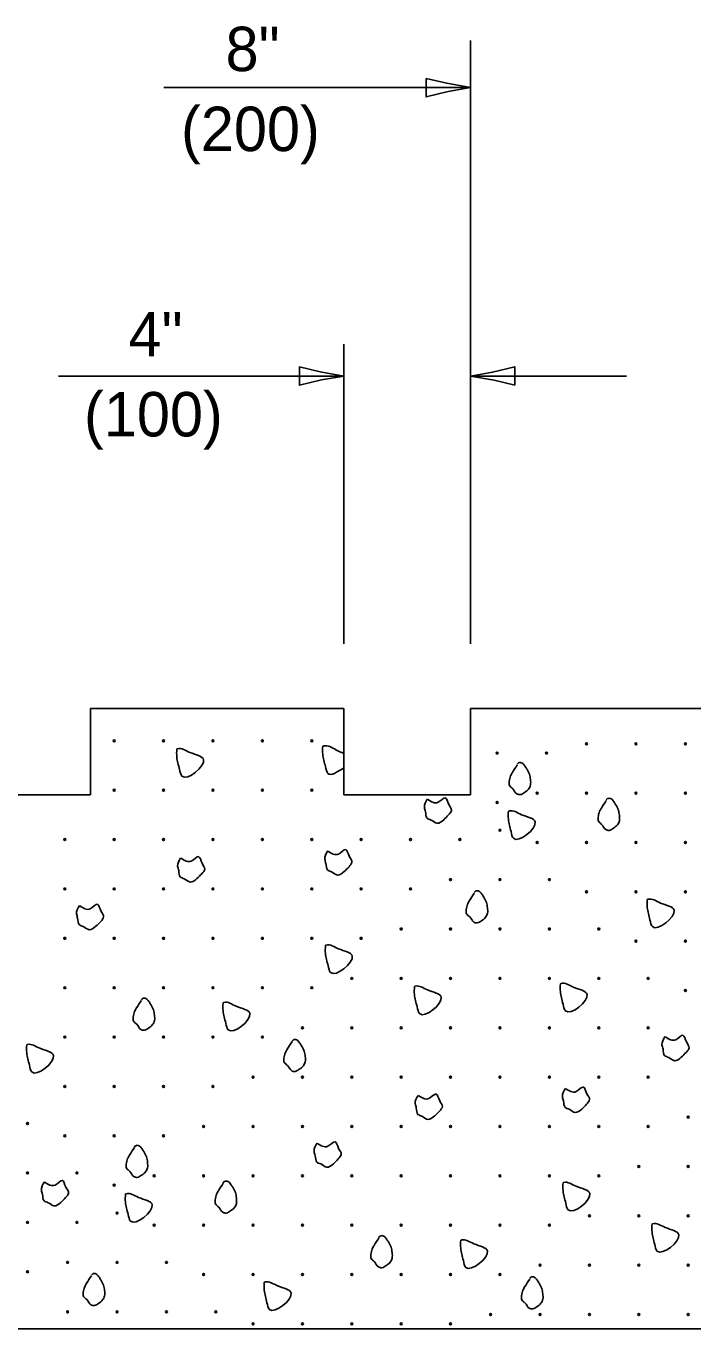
# Model space of a CAD drawing. Extents: x 2262049 to 2262679, y -3123526 to -3123123.
# Drawn here: x 2262556.1 to 2262598.3, y -3123417.3 to -3123334.9 of the extents above; entities that cross this region are included whole.
import ezdxf

# ---------------------------------------------------------------- set-up
doc = ezdxf.new("R2010")
doc.units = 0
doc.layers.add('RD_Pr_Roadway_Dimensions', color=7, linetype='Continuous')
doc.layers.add('RD_Pr_Roadway_Items', color=7, linetype='Continuous')

msp = doc.modelspace()

# ---------------------------------------------------------------- linework, layer by layer
at = {"layer": 'RD_Pr_Roadway_Dimensions'}
for p, q in [((2262584.207, -3123335.816), (2262584.207, -3123373.941)), ((2262564.842, -3123338.789), (2262584.207, -3123338.789)), ((2262576.207, -3123354.999), (2262576.207, -3123373.941)), ((2262558.173, -3123357.022), (2262576.207, -3123357.022)), ((2262584.207, -3123357.022), (2262594.072, -3123357.022))]:
    msp.add_line(p, q, dxfattribs=at)
for points in [[(2262581.409, -3123338.204), (2262581.407, -3123338.789), (2262581.407, -3123339.375), (2262582.808, -3123339.032), (2262584.207, -3123338.789), (2262582.714, -3123338.518)], [(2262573.408, -3123356.436), (2262573.407, -3123357.022), (2262573.407, -3123357.607), (2262574.807, -3123357.264), (2262576.207, -3123357.022), (2262574.714, -3123356.75)], [(2262587.005, -3123357.607), (2262587.007, -3123357.022), (2262587.007, -3123356.436), (2262585.607, -3123356.779), (2262584.207, -3123357.022), (2262585.7, -3123357.293)]]:
    msp.add_lwpolyline(points, close=True, dxfattribs=at)
at = {"layer": 'RD_Pr_Roadway_Items'}
for p, q in [((2262560.206, -3123383.503), (2262560.206, -3123378.045)), ((2262560.206, -3123378.045), (2262576.207, -3123378.045)), ((2262576.207, -3123383.503), (2262576.207, -3123378.045)), ((2262584.207, -3123383.503), (2262584.207, -3123378.045)), ((2262600.209, -3123378.045), (2262584.207, -3123378.045)), ((2262552.205, -3123383.503), (2262560.206, -3123383.503)), ((2262576.207, -3123383.503), (2262584.207, -3123383.503)), ((2262535.226, -3123417.259), (2262623.531, -3123417.259))]:
    msp.add_line(p, q, dxfattribs=at)
for centre in [(2262561.701, -3123380.086), (2262564.821, -3123380.086), (2262567.941, -3123380.086), (2262571.062, -3123380.086), (2262574.182, -3123380.086), (2262585.894, -3123380.854), (2262589.015, -3123380.854), (2262591.545, -3123380.265), (2262594.666, -3123380.265), (2262597.786, -3123380.265), (2262561.701, -3123383.206), (2262564.821, -3123383.206), (2262567.941, -3123383.206), (2262571.062, -3123383.206), (2262574.182, -3123383.206), (2262588.425, -3123383.385), (2262591.545, -3123383.385), (2262594.666, -3123383.385), (2262597.786, -3123383.385), (2262585.894, -3123383.974), (2262586.073, -3123385.737), (2262558.581, -3123386.326), (2262561.701, -3123386.326), (2262564.821, -3123386.326), (2262567.941, -3123386.326), (2262571.062, -3123386.326), (2262574.182, -3123386.326), (2262577.302, -3123386.326), (2262580.422, -3123386.326), (2262583.543, -3123386.326), (2262588.425, -3123386.505), (2262591.545, -3123386.505), (2262594.666, -3123386.505), (2262597.786, -3123386.505), (2262582.953, -3123388.857), (2262586.073, -3123388.857), (2262589.194, -3123388.857), (2262558.581, -3123389.446), (2262561.701, -3123389.446), (2262564.821, -3123389.446), (2262567.941, -3123389.446), (2262571.062, -3123389.446), (2262574.182, -3123389.446), (2262577.302, -3123389.446), (2262580.422, -3123389.446), (2262591.545, -3123389.625), (2262594.666, -3123389.625), (2262597.786, -3123389.625), (2262579.833, -3123391.977), (2262582.953, -3123391.977), (2262586.073, -3123391.977), (2262589.194, -3123391.977), (2262592.314, -3123391.977), (2262558.581, -3123392.567), (2262561.701, -3123392.567), (2262564.821, -3123392.567), (2262567.941, -3123392.567), (2262571.062, -3123392.567), (2262574.182, -3123392.567), (2262577.302, -3123392.567), (2262594.666, -3123392.746), (2262597.786, -3123392.746), (2262558.581, -3123395.687), (2262561.701, -3123395.687), (2262564.821, -3123395.687), (2262567.941, -3123395.687), (2262571.062, -3123395.687), (2262574.182, -3123395.687), (2262576.713, -3123395.097), (2262579.833, -3123395.097), (2262582.953, -3123395.097), (2262586.073, -3123395.097), (2262589.194, -3123395.097), (2262592.314, -3123395.097), (2262595.434, -3123395.097), (2262597.786, -3123395.866), (2262573.592, -3123398.218), (2262576.713, -3123398.218), (2262579.833, -3123398.218), (2262582.953, -3123398.218), (2262586.073, -3123398.218), (2262589.194, -3123398.218), (2262592.314, -3123398.218), (2262595.434, -3123398.218), (2262558.581, -3123398.807), (2262561.701, -3123398.807), (2262564.821, -3123398.807), (2262567.941, -3123398.807), (2262571.062, -3123398.807), (2262570.472, -3123401.338), (2262573.592, -3123401.338), (2262576.713, -3123401.338), (2262579.833, -3123401.338), (2262582.953, -3123401.338), (2262586.073, -3123401.338), (2262589.194, -3123401.338), (2262592.314, -3123401.338), (2262595.434, -3123401.338), (2262558.581, -3123401.927), (2262561.701, -3123401.927), (2262564.821, -3123401.927), (2262567.941, -3123401.927), (2262597.965, -3123403.868), (2262556.229, -3123404.279), (2262567.352, -3123404.458), (2262570.472, -3123404.458), (2262573.592, -3123404.458), (2262576.713, -3123404.458), (2262579.833, -3123404.458), (2262582.953, -3123404.458), (2262586.073, -3123404.458), (2262589.194, -3123404.458), (2262592.314, -3123404.458), (2262595.434, -3123404.458), (2262558.581, -3123405.048), (2262561.701, -3123405.048), (2262564.821, -3123405.048), (2262594.845, -3123406.989), (2262597.965, -3123406.989), (2262556.229, -3123407.399), (2262559.349, -3123407.399), (2262564.232, -3123407.578), (2262567.352, -3123407.578), (2262570.472, -3123407.578), (2262573.592, -3123407.578), (2262576.713, -3123407.578), (2262579.833, -3123407.578), (2262582.953, -3123407.578), (2262586.073, -3123407.578), (2262589.194, -3123407.578), (2262592.314, -3123407.578), (2262561.701, -3123408.168), (2262556.229, -3123410.52), (2262559.349, -3123410.52), (2262561.88, -3123409.93), (2262591.724, -3123410.109), (2262594.845, -3123410.109), (2262597.965, -3123410.109), (2262564.232, -3123410.699), (2262567.352, -3123410.699), (2262570.472, -3123410.699), (2262573.592, -3123410.699), (2262576.713, -3123410.699), (2262579.833, -3123410.699), (2262582.953, -3123410.699), (2262586.073, -3123410.699), (2262589.194, -3123410.699), (2262558.76, -3123413.05), (2262561.88, -3123413.05), (2262565, -3123413.05), (2262556.229, -3123413.64), (2262567.352, -3123413.819), (2262570.472, -3123413.819), (2262573.592, -3123413.819), (2262576.713, -3123413.819), (2262579.833, -3123413.819), (2262582.953, -3123413.819), (2262586.073, -3123413.819), (2262588.604, -3123413.229), (2262591.724, -3123413.229), (2262594.845, -3123413.229), (2262597.965, -3123413.229), (2262558.76, -3123416.171), (2262561.88, -3123416.171), (2262565, -3123416.171), (2262568.12, -3123416.171), (2262585.484, -3123416.349), (2262588.604, -3123416.349), (2262591.724, -3123416.349), (2262594.845, -3123416.349), (2262597.965, -3123416.349), (2262570.472, -3123416.939), (2262573.592, -3123416.939), (2262576.713, -3123416.939), (2262579.833, -3123416.939), (2262582.953, -3123416.939)]:
    msp.add_circle(centre, 0.06, dxfattribs=at)
for points in [[(2262565.657, -3123380.598), (2262565.657, -3123381.107), (2262565.827, -3123381.888), (2262565.979, -3123382.312), (2262567.354, -3123381.277), (2262566.489, -3123380.818), (2262565.708, -3123380.581), (2262565.657, -3123380.598)], [(2262574.877, -3123380.424), (2262574.877, -3123380.933), (2262575.047, -3123381.714), (2262575.199, -3123382.138), (2262576.207, -3123381.779)], [(2262576.207, -3123380.883), (2262575.709, -3123380.644), (2262574.928, -3123380.407), (2262574.877, -3123380.424)], [(2262587.169, -3123381.599), (2262586.863, -3123382.074), (2262586.745, -3123382.295), (2262586.66, -3123382.651), (2262586.677, -3123382.906), (2262586.88, -3123383.11), (2262587.135, -3123383.432), (2262587.356, -3123383.483), (2262587.627, -3123383.347), (2262587.882, -3123383.127), (2262588, -3123382.872), (2262588, -3123382.533), (2262587.933, -3123382.193), (2262587.763, -3123381.854), (2262587.644, -3123381.667), (2262587.457, -3123381.48), (2262587.254, -3123381.48), (2262587.169, -3123381.565)], [(2262581.483, -3123383.763), (2262581.297, -3123384.289), (2262581.364, -3123384.561), (2262581.466, -3123384.968), (2262581.721, -3123385.087), (2262582.094, -3123385.291), (2262582.519, -3123385.07), (2262582.824, -3123384.764), (2262583.011, -3123384.476), (2262582.841, -3123384.103), (2262582.62, -3123383.678), (2262582.162, -3123383.967), (2262581.5, -3123383.78)], [(2262592.787, -3123383.856), (2262592.481, -3123384.332), (2262592.362, -3123384.552), (2262592.277, -3123384.909), (2262592.294, -3123385.163), (2262592.498, -3123385.367), (2262592.753, -3123385.689), (2262592.973, -3123385.74), (2262593.245, -3123385.605), (2262593.499, -3123385.384), (2262593.618, -3123385.129), (2262593.618, -3123384.79), (2262593.55, -3123384.45), (2262593.381, -3123384.111), (2262593.262, -3123383.924), (2262593.075, -3123383.738), (2262592.871, -3123383.738), (2262592.787, -3123383.822)], [(2262586.605, -3123384.531), (2262586.605, -3123385.04), (2262586.774, -3123385.821), (2262586.927, -3123386.245), (2262588.302, -3123385.21), (2262587.436, -3123384.752), (2262586.655, -3123384.514), (2262586.605, -3123384.531)], [(2262565.895, -3123387.48), (2262565.708, -3123388.006), (2262565.776, -3123388.278), (2262565.878, -3123388.685), (2262566.132, -3123388.804), (2262566.506, -3123389.007), (2262566.93, -3123388.787), (2262567.235, -3123388.481), (2262567.422, -3123388.193), (2262567.252, -3123387.819), (2262567.032, -3123387.395), (2262566.573, -3123387.684), (2262565.911, -3123387.497)], [(2262575.195, -3123387.039), (2262575.008, -3123387.565), (2262575.076, -3123387.836), (2262575.178, -3123388.244), (2262575.433, -3123388.362), (2262575.806, -3123388.566), (2262576.23, -3123388.346), (2262576.536, -3123388.04), (2262576.723, -3123387.751), (2262576.553, -3123387.378), (2262576.332, -3123386.954), (2262575.874, -3123387.242), (2262575.212, -3123387.056)], [(2262584.453, -3123389.703), (2262584.148, -3123390.178), (2262584.029, -3123390.399), (2262583.944, -3123390.756), (2262583.961, -3123391.01), (2262584.165, -3123391.214), (2262584.419, -3123391.536), (2262584.64, -3123391.587), (2262584.912, -3123391.451), (2262585.166, -3123391.231), (2262585.285, -3123390.976), (2262585.285, -3123390.637), (2262585.217, -3123390.297), (2262585.047, -3123389.958), (2262584.929, -3123389.771), (2262584.742, -3123389.584), (2262584.538, -3123389.584), (2262584.453, -3123389.669)], [(2262559.509, -3123390.497), (2262559.322, -3123391.023), (2262559.39, -3123391.294), (2262559.492, -3123391.702), (2262559.746, -3123391.821), (2262560.12, -3123392.024), (2262560.544, -3123391.804), (2262560.85, -3123391.498), (2262561.036, -3123391.21), (2262560.867, -3123390.836), (2262560.646, -3123390.412), (2262560.188, -3123390.7), (2262559.526, -3123390.514)], [(2262595.379, -3123390.115), (2262595.379, -3123390.624), (2262595.549, -3123391.405), (2262595.701, -3123391.829), (2262597.076, -3123390.794), (2262596.211, -3123390.335), (2262595.43, -3123390.098), (2262595.379, -3123390.115)], [(2262575.047, -3123393.009), (2262575.047, -3123393.518), (2262575.216, -3123394.298), (2262575.369, -3123394.723), (2262576.744, -3123393.687), (2262575.878, -3123393.229), (2262575.098, -3123392.992), (2262575.047, -3123393.009)], [(2262580.669, -3123395.609), (2262580.669, -3123396.119), (2262580.838, -3123396.899), (2262580.991, -3123397.324), (2262582.366, -3123396.288), (2262581.5, -3123395.83), (2262580.719, -3123395.593), (2262580.669, -3123395.609)], [(2262589.889, -3123395.436), (2262589.889, -3123395.945), (2262590.058, -3123396.725), (2262590.211, -3123397.15), (2262591.586, -3123396.114), (2262590.72, -3123395.656), (2262589.939, -3123395.419), (2262589.889, -3123395.436)], [(2262563.417, -3123396.492), (2262563.111, -3123396.967), (2262562.992, -3123397.188), (2262562.907, -3123397.544), (2262562.924, -3123397.799), (2262563.128, -3123398.003), (2262563.383, -3123398.325), (2262563.603, -3123398.376), (2262563.875, -3123398.24), (2262564.129, -3123398.02), (2262564.248, -3123397.765), (2262564.248, -3123397.425), (2262564.18, -3123397.086), (2262564.011, -3123396.747), (2262563.892, -3123396.56), (2262563.705, -3123396.373), (2262563.501, -3123396.373), (2262563.417, -3123396.458)], [(2262568.58, -3123396.641), (2262568.58, -3123397.15), (2262568.75, -3123397.93), (2262568.903, -3123398.355), (2262570.278, -3123397.319), (2262569.412, -3123396.861), (2262568.631, -3123396.624), (2262568.58, -3123396.641)], [(2262572.938, -3123399.097), (2262572.632, -3123399.572), (2262572.514, -3123399.793), (2262572.429, -3123400.149), (2262572.446, -3123400.404), (2262572.649, -3123400.608), (2262572.904, -3123400.93), (2262573.125, -3123400.981), (2262573.396, -3123400.845), (2262573.651, -3123400.625), (2262573.769, -3123400.37), (2262573.769, -3123400.031), (2262573.702, -3123399.691), (2262573.532, -3123399.352), (2262573.413, -3123399.165), (2262573.226, -3123398.978), (2262573.023, -3123398.978), (2262572.938, -3123399.063)], [(2262596.495, -3123398.775), (2262596.308, -3123399.301), (2262596.376, -3123399.572), (2262596.478, -3123399.98), (2262596.732, -3123400.099), (2262597.106, -3123400.302), (2262597.53, -3123400.082), (2262597.836, -3123399.776), (2262598.022, -3123399.488), (2262597.853, -3123399.114), (2262597.632, -3123398.69), (2262597.174, -3123398.978), (2262596.512, -3123398.792)], [(2262556.174, -3123399.297), (2262556.174, -3123399.806), (2262556.344, -3123400.587), (2262556.496, -3123401.011), (2262557.871, -3123399.976), (2262557.005, -3123399.517), (2262556.225, -3123399.28), (2262556.174, -3123399.297)], [(2262590.207, -3123402.05), (2262590.02, -3123402.576), (2262590.088, -3123402.848), (2262590.19, -3123403.255), (2262590.444, -3123403.374), (2262590.818, -3123403.578), (2262591.242, -3123403.357), (2262591.548, -3123403.052), (2262591.734, -3123402.763), (2262591.565, -3123402.39), (2262591.344, -3123401.965), (2262590.886, -3123402.254), (2262590.224, -3123402.067)], [(2262580.906, -3123402.492), (2262580.719, -3123403.018), (2262580.787, -3123403.289), (2262580.889, -3123403.697), (2262581.144, -3123403.815), (2262581.517, -3123404.019), (2262581.941, -3123403.798), (2262582.247, -3123403.493), (2262582.434, -3123403.204), (2262582.264, -3123402.831), (2262582.043, -3123402.407), (2262581.585, -3123402.695), (2262580.923, -3123402.509)], [(2262574.52, -3123405.508), (2262574.334, -3123406.034), (2262574.402, -3123406.306), (2262574.504, -3123406.713), (2262574.758, -3123406.832), (2262575.131, -3123407.036), (2262575.556, -3123406.815), (2262575.861, -3123406.51), (2262576.048, -3123406.221), (2262575.878, -3123405.848), (2262575.658, -3123405.424), (2262575.199, -3123405.712), (2262574.537, -3123405.525)], [(2262562.975, -3123405.793), (2262562.67, -3123406.268), (2262562.551, -3123406.488), (2262562.466, -3123406.845), (2262562.483, -3123407.099), (2262562.687, -3123407.303), (2262562.941, -3123407.626), (2262563.162, -3123407.677), (2262563.434, -3123407.541), (2262563.688, -3123407.32), (2262563.807, -3123407.066), (2262563.807, -3123406.726), (2262563.739, -3123406.387), (2262563.569, -3123406.047), (2262563.451, -3123405.861), (2262563.264, -3123405.674), (2262563.06, -3123405.674), (2262562.975, -3123405.759)], [(2262557.29, -3123407.957), (2262557.103, -3123408.483), (2262557.171, -3123408.754), (2262557.273, -3123409.162), (2262557.527, -3123409.28), (2262557.901, -3123409.484), (2262558.325, -3123409.263), (2262558.631, -3123408.958), (2262558.817, -3123408.669), (2262558.648, -3123408.296), (2262558.427, -3123407.872), (2262557.969, -3123408.16), (2262557.307, -3123407.974)], [(2262568.593, -3123408.05), (2262568.288, -3123408.525), (2262568.169, -3123408.746), (2262568.084, -3123409.102), (2262568.101, -3123409.357), (2262568.305, -3123409.56), (2262568.559, -3123409.883), (2262568.78, -3123409.934), (2262569.051, -3123409.798), (2262569.306, -3123409.577), (2262569.425, -3123409.323), (2262569.425, -3123408.983), (2262569.357, -3123408.644), (2262569.187, -3123408.304), (2262569.068, -3123408.118), (2262568.882, -3123407.931), (2262568.678, -3123407.931), (2262568.593, -3123408.016)], [(2262590.058, -3123408.02), (2262590.058, -3123408.529), (2262590.228, -3123409.31), (2262590.381, -3123409.734), (2262591.755, -3123408.699), (2262590.89, -3123408.241), (2262590.109, -3123408.003), (2262590.058, -3123408.02)], [(2262562.411, -3123408.725), (2262562.411, -3123409.234), (2262562.581, -3123410.014), (2262562.733, -3123410.439), (2262564.108, -3123409.403), (2262563.243, -3123408.945), (2262562.462, -3123408.708), (2262562.411, -3123408.725)], [(2262595.68, -3123410.621), (2262595.68, -3123411.13), (2262595.85, -3123411.911), (2262596.003, -3123412.335), (2262597.377, -3123411.3), (2262596.512, -3123410.842), (2262595.731, -3123410.604), (2262595.68, -3123410.621)], [(2262578.428, -3123411.504), (2262578.123, -3123411.979), (2262578.004, -3123412.2), (2262577.919, -3123412.556), (2262577.936, -3123412.811), (2262578.14, -3123413.014), (2262578.394, -3123413.337), (2262578.615, -3123413.388), (2262578.887, -3123413.252), (2262579.141, -3123413.031), (2262579.26, -3123412.777), (2262579.26, -3123412.437), (2262579.192, -3123412.098), (2262579.022, -3123411.758), (2262578.903, -3123411.572), (2262578.717, -3123411.385), (2262578.513, -3123411.385), (2262578.428, -3123411.47)], [(2262583.592, -3123411.652), (2262583.592, -3123412.161), (2262583.762, -3123412.942), (2262583.914, -3123413.366), (2262585.289, -3123412.331), (2262584.424, -3123411.873), (2262583.643, -3123411.635), (2262583.592, -3123411.652)], [(2262560.26, -3123413.897), (2262559.954, -3123414.372), (2262559.836, -3123414.593), (2262559.751, -3123414.949), (2262559.768, -3123415.204), (2262559.971, -3123415.407), (2262560.226, -3123415.73), (2262560.447, -3123415.781), (2262560.718, -3123415.645), (2262560.973, -3123415.424), (2262561.091, -3123415.17), (2262561.091, -3123414.83), (2262561.024, -3123414.491), (2262560.854, -3123414.151), (2262560.735, -3123413.965), (2262560.548, -3123413.778), (2262560.345, -3123413.778), (2262560.26, -3123413.863)], [(2262571.186, -3123414.308), (2262571.186, -3123414.817), (2262571.355, -3123415.598), (2262571.508, -3123416.022), (2262572.883, -3123414.987), (2262572.017, -3123414.529), (2262571.236, -3123414.291), (2262571.186, -3123414.308)], [(2262587.95, -3123414.109), (2262587.644, -3123414.584), (2262587.525, -3123414.805), (2262587.44, -3123415.161), (2262587.457, -3123415.416), (2262587.661, -3123415.619), (2262587.916, -3123415.942), (2262588.136, -3123415.993), (2262588.408, -3123415.857), (2262588.662, -3123415.636), (2262588.781, -3123415.382), (2262588.781, -3123415.042), (2262588.713, -3123414.703), (2262588.544, -3123414.363), (2262588.425, -3123414.177), (2262588.238, -3123413.99), (2262588.034, -3123413.99), (2262587.95, -3123414.075)]]:
    msp.add_spline(points, degree=3, dxfattribs=at)

# ---------------------------------------------------------------- texts
at = {"layer": 'RD_Pr_Roadway_Dimensions'}
for s, p in [('8"', (2262568.736, -3123337.748)), ('(200)', (2262565.925, -3123342.803)), ('4"', (2262562.606, -3123355.786)), ('(100)', (2262559.795, -3123360.84))]:
    msp.add_text(s, height=2.808, dxfattribs=at).set_placement(p)

doc.saveas('drawing.dxf')
